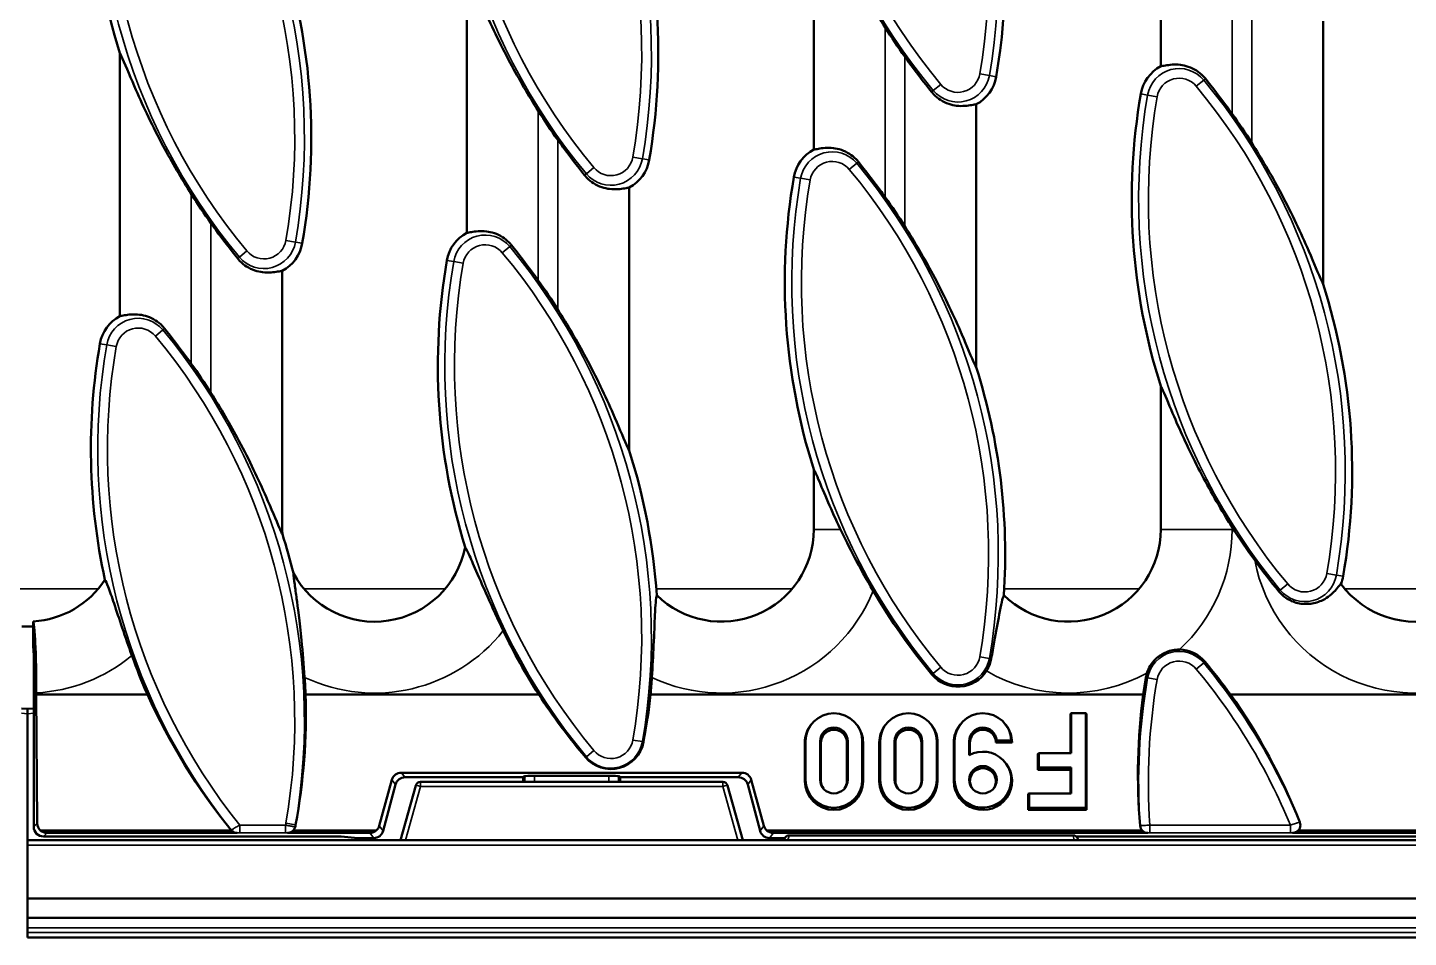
# Model space of a CAD drawing. Header units: millimetres. Extents: x 0 to 4362, y -130 to 2100.
# Drawn here: x 2312.5 to 2454.7, y 656.6 to 750.3 of the extents above; entities that cross this region are included whole.
import ezdxf

# ---------------------------------------------------------------- set-up
doc = ezdxf.new("R2010")
doc.units = ezdxf.units.MM
doc.header["$LTSCALE"] = 5
doc.layers.add('Sichtbar (ISO)', color=7, linetype='Continuous', lineweight=50)
doc.layers.add('Sichtbar schmal (ISO)', color=7, linetype='Continuous', lineweight=35)

msp = doc.modelspace()

# ---------------------------------------------------------------- linework, layer by layer
at = {"layer": 'Sichtbar (ISO)'}
for p, q in [((2429.164, 769.486), (2429.164, 746.29)), ((2393.45, 764.786), (2393.45, 737.719)), ((2357.736, 756.215), (2357.736, 729.148)), ((2445.878, 723.873), (2445.878, 750.94)), ((2322.021, 747.643), (2322.021, 720.576)), ((2410.164, 715.301), (2410.164, 742.368)), ((2374.45, 706.73), (2374.45, 733.797)), ((2338.736, 698.615), (2338.736, 725.226)), ((2429.164, 713.358), (2429.164, 698.615)), ((2393.45, 704.786), (2393.45, 698.615)), ((2311.941, 688.615), (2313.102, 688.615)), ((2313.102, 689.133), (2313.102, 686.615)), ((2313.102, 686.615), (2313.155, 685.615)), ((2313.155, 685.615), (2313.155, 667.997)), ((2313.417, 681.79), (2313.417, 681.615)), ((2313.417, 681.615), (2313.516, 668.358)), ((2324.851, 681.615), (2313.417, 681.615)), ((2365.134, 681.615), (2341.138, 681.615)), ((2427.351, 681.615), (2376.637, 681.615)), ((2462.42, 681.615), (2436.344, 681.615)), ((2312.521, 680.134), (2311.888, 680.189)), ((2313.155, 680.189), (2312.521, 680.134)), ((2312.521, 680.134), (2312.521, 679.632)), ((2312.521, 679.632), (2312.521, 680.134)), ((2312.521, 666.615), (2312.521, 679.632)), ((2312.521, 679.632), (2312.521, 666.615)), ((2419.855, 679.635), (2419.942, 679.69)), ((2419.855, 675.565), (2419.855, 679.635)), ((2419.942, 675.565), (2419.942, 679.69)), ((2419.942, 679.69), (2421.434, 679.69)), ((2421.434, 679.69), (2421.434, 669.964)), ((2421.521, 679.635), (2421.434, 679.69)), ((2421.521, 679.635), (2421.521, 669.736)), ((2393.219, 678.573), (2393.15, 678.484)), ((2397.824, 678.573), (2397.893, 678.484)), ((2400.886, 678.573), (2400.816, 678.484)), ((2405.49, 678.573), (2405.56, 678.484)), ((2408.552, 678.573), (2408.483, 678.484)), ((2413.157, 678.573), (2413.226, 678.484)), ((2392.521, 672.706), (2392.521, 676.665)), ((2392.609, 672.847), (2392.609, 676.807)), ((2394.101, 672.847), (2394.101, 676.807)), ((2394.188, 676.665), (2394.188, 672.706)), ((2396.855, 672.706), (2396.855, 676.665)), ((2396.942, 676.807), (2396.942, 672.847)), ((2398.434, 676.807), (2398.434, 672.847)), ((2398.521, 676.665), (2398.521, 672.706)), ((2400.188, 672.706), (2400.188, 676.665)), ((2400.276, 672.847), (2400.276, 676.807)), ((2401.767, 672.847), (2401.767, 676.807)), ((2401.855, 676.665), (2401.855, 672.706)), ((2404.521, 672.706), (2404.521, 676.665)), ((2404.609, 676.807), (2404.609, 672.847)), ((2406.101, 676.807), (2406.101, 672.847)), ((2406.188, 676.665), (2406.188, 672.706)), ((2407.855, 672.706), (2407.855, 676.665)), ((2407.942, 672.847), (2407.942, 676.807)), ((2409.434, 676.807), (2409.434, 675.364)), ((2409.521, 676.665), (2409.521, 675.41)), ((2413.855, 676.665), (2412.188, 676.665)), ((2413.766, 676.893), (2412.273, 676.893)), ((2416.521, 675.51), (2416.609, 675.565)), ((2416.521, 673.861), (2416.521, 675.51)), ((2416.609, 674.089), (2416.609, 675.565)), ((2416.609, 675.565), (2419.942, 675.565)), ((2413.157, 674.613), (2413.226, 674.524)), ((2416.521, 673.861), (2416.609, 674.089)), ((2419.855, 673.861), (2416.521, 673.861)), ((2419.942, 674.089), (2416.609, 674.089)), ((2419.855, 673.861), (2419.942, 674.089)), ((2419.855, 671.44), (2419.855, 673.861)), ((2419.942, 671.44), (2419.942, 674.089)), ((2348.722, 668.102), (2350.028, 672.836)), ((2350.4, 672.351), (2349.122, 667.581)), ((2350.997, 673.571), (2386.046, 673.571)), ((2363.521, 673.091), (2351.364, 673.091)), ((2384.094, 672.615), (2352.948, 672.615)), ((2363.521, 673.091), (2363.704, 673.2)), ((2363.521, 672.615), (2363.521, 673.091)), ((2364.7, 673.248), (2372.343, 673.248)), ((2373.339, 673.2), (2373.521, 673.091)), ((2385.678, 673.091), (2373.521, 673.091)), ((2373.521, 673.091), (2373.521, 672.615)), ((2387.921, 667.581), (2386.643, 672.351)), ((2387.015, 672.836), (2388.32, 668.102)), ((2350.913, 666.615), (2352.466, 672.248)), ((2384.576, 672.248), (2386.13, 666.615)), ((2415.521, 671.386), (2415.609, 671.44)), ((2415.521, 669.736), (2415.521, 671.386)), ((2415.609, 669.964), (2415.609, 671.44)), ((2415.609, 671.44), (2419.942, 671.44)), ((2415.521, 669.736), (2415.609, 669.964)), ((2421.521, 669.736), (2415.521, 669.736)), ((2421.434, 669.964), (2415.609, 669.964)), ((2421.521, 669.736), (2421.434, 669.964)), ((2312.521, 666.115), (2312.521, 666.615)), ((2351.258, 666.615), (2312.521, 666.615)), ((2333.521, 667.615), (2313.859, 667.615)), ((2314.153, 666.998), (2344.789, 666.998)), ((2314.52, 667.365), (2334.102, 667.365)), ((2339.279, 667.365), (2347.755, 667.365)), ((2348.416, 667.615), (2339.861, 667.615)), ((2344.789, 666.998), (2346.521, 666.841)), ((2348.157, 666.841), (2346.521, 666.841)), ((2385.624, 666.615), (2351.419, 666.615)), ((2390.671, 666.615), (2385.784, 666.615)), ((2427.256, 667.615), (2388.627, 667.615)), ((2390.459, 666.841), (2388.885, 666.841)), ((2389.288, 667.365), (2427.838, 667.365)), ((2390.422, 666.745), (2390.387, 666.615)), ((2420.371, 666.615), (2390.671, 666.615)), ((2390.781, 666.628), (2420.262, 666.628)), ((2420.138, 667.115), (2390.905, 667.115)), ((2545.258, 666.615), (2420.371, 666.615)), ((2420.459, 666.998), (2538.789, 666.998)), ((2420.655, 666.615), (2420.621, 666.745)), ((2442.726, 667.365), (2464.773, 667.365)), ((2464.191, 667.615), (2443.309, 667.615)), ((2312.521, 666.115), (2312.521, 660.615)), ((2312.521, 660.615), (2312.521, 658.641)), ((2312.521, 660.615), (2812.521, 660.615)), ((2312.521, 658.615), (2312.521, 658.641)), ((2312.521, 658.615), (2812.521, 658.615)), ((2312.521, 658.615), (2312.521, 657.615)), ((2312.521, 657.615), (2312.521, 657.115)), ((2312.521, 656.615), (2312.521, 657.115)), ((2312.521, 656.615), (2812.521, 656.615))]:
    msp.add_line(p, q, dxfattribs=at)
for centre, radius, start, end in [((2382.604, 766.895), 63.568, 170.18516, 197.6286), ((2313.867, 747.478), 63.568, 350.18516, 17.6286), ((2349.581, 756.05), 63.568, 350.18516, 9.83578), ((2278.153, 738.907), 63.568, 350.18516, 17.6286), ((2454.033, 784.038), 63.043, 212.39092, 215.6676), ((2431.051, 742.763), 4, 118.14254, 170.18516), ((2408.278, 745.896), 4, 298.14254, 350.18516), ((2489.747, 732.609), 63.568, 170.18516, 197.6286), ((2418.319, 775.466), 63.043, 212.39092, 215.6676), ((2385.296, 704.621), 63.043, 32.39092, 35.6676), ((2395.337, 734.192), 4, 118.14254, 170.18516), ((2372.563, 737.324), 4, 298.14254, 350.18516), ((2454.033, 724.038), 63.568, 170.18516, 197.6286), ((2382.604, 766.895), 63.043, 212.39092, 215.6676), ((2349.581, 696.05), 63.043, 32.39092, 35.6676), ((2359.622, 725.62), 4, 118.14254, 170.18516), ((2336.849, 728.753), 4, 298.14254, 350.18516), ((2418.319, 715.466), 63.568, 170.18516, 197.09069), ((2313.867, 687.478), 63.043, 32.39092, 35.6676), ((2385.296, 704.621), 63.568, 350.18516, 17.6286), ((2323.908, 717.049), 4, 118.14254, 170.18516), ((2382.604, 706.895), 63.568, 170.18516, 192.23193), ((2278.153, 678.907), 63.043, 32.39092, 35.6676), ((2349.581, 696.05), 63.568, 356.19859, 17.6286), ((2313.867, 687.478), 63.568, 3.9393, 17.6286), ((2348.236, 698.615), 9.5, 180, 183.00465), ((2278.153, 678.907), 63.568, 13.82352, 17.58969), ((2383.95, 698.615), 9.5, 225.44617, 0), ((2419.664, 698.615), 9.5, 225.53351, 0), ((2489.747, 732.609), 63.043, 212.39092, 216.13845), ((2455.378, 698.615), 9.5, 216.21636, 0), ((2348.236, 698.615), 9.5, 208.40856, 348.88919), ((2443.992, 694.467), 4, 338.5186, 350.18516), ((2312.521, 698.615), 9.5, 273.50469, 326.89572), ((2454.033, 724.038), 63.043, 210.23646, 219.81484), ((2418.319, 715.466), 63.043, 205.6284, 212.47619), ((2382.604, 706.895), 63.043, 199.71358, 203.63996), ((2431.051, 682.763), 3.475, 39.81484, 89.26098), ((2408.278, 685.896), 3.475, 219.81484, 327.6971), ((2431.051, 682.763), 3.475, 162.11973, 170.18516), ((2385.296, 644.621), 63.043, 35.93036, 39.81484), ((2278.153, 678.907), 63.043, 2.46202, 4.07047), ((2313.867, 687.478), 63.043, 354.66356, 356.26367), ((2489.747, 672.609), 63.043, 170.18516, 171.78684), ((2352.948, 672.115), 0.5, 90, 164.57723), ((2384.094, 672.115), 0.5, 15.42277, 90), ((2390.905, 666.615), 0.5, 90, 165), ((2420.138, 666.615), 0.5, 15, 90)]:
    msp.add_arc(centre, radius, start, end, dxfattribs=at)
for centre, major_axis, ratio, start_param, end_param in [((2382.604, 707.687), (0, -63.369), 0.9999219, 5.1364054, 5.3959614), ((2278.153, 679.695), (0, 63.019), 0.9999219, 4.5287851, 4.7428689), ((2418.319, 716.259), (0, -63.476), 0.9999219, 5.2897143, 5.4168512), ((2313.867, 688.267), (0, 63.126), 0.9999219, 4.5287851, 4.6068132), ((2489.747, 673.396), (0, -62.941), 0.9999219, 4.5814238, 4.7965974), ((2385.296, 645.404), (0, 62.591), 0.9999219, 5.0896153, 5.3293342), ((2395.521, 676.807), (-2.913, 0), 0.9899495, 3.1415927, 6.2831853), ((2403.188, 676.807), (-2.913, 0), 0.9899495, 3.1415927, 6.2831853), ((2410.855, 676.807), (-2.913, 0), 0.9899495, 3.1716361, 6.2831853), ((2395.521, 676.665), (-3, 0), 0.9899495, 5.6240663, 6.2831853), ((2395.521, 676.807), (-1.421, 0), 0.9899495, 3.1415927, 6.2831853), ((2395.521, 676.665), (1.333, 0), 0.9899495, 0, 3.1415927), ((2395.521, 676.665), (3, 0), 0.9899495, 0, 0.659119), ((2403.188, 676.665), (-3, 0), 0.9899495, 5.6240663, 6.2831853), ((2403.188, 676.807), (-1.421, 0), 0.9899495, 3.1415927, 6.2831853), ((2403.188, 676.665), (1.333, 0), 0.9899495, 0, 3.1415927), ((2403.188, 676.665), (3, 0), 0.9899495, 0, 0.659119), ((2410.855, 676.665), (-3, 0), 0.9899495, 5.6240663, 6.2831853), ((2410.855, 676.807), (1.421, 0), 0.9899495, 0.0616151, 3.1415927), ((2410.855, 676.665), (1.333, 0), 0.9899495, 0, 3.1415927), ((2410.855, 676.665), (3, 0), 0.9899495, 0, 0.659119), ((2372.563, 677.367), (0, -3.422), 0.9999219, 5.4168512, 7.6703777), ((2410.855, 672.847), (2.913, 0), 0.9899495, 3.1415927, 8.3635884), ((2410.855, 672.706), (3, 0), 0.9899495, 3.1415927, 6.9423043), ((2410.855, 672.706), (1.333, 0), 0.9899495, 5.6657552, 10.0422081), ((2350.993, 672.577), (-0.972, -0.239), 0.9922466, 4.469994, 5.7768886), ((2351.367, 672.09), (-0.61, 0.795), 0.9978252, 5.629738, 6.9366326), ((2364.7, 673.196), (1, 0), 0.0524078, 1.5707963, 3.0543262), ((2372.343, 673.196), (1, 0), 0.0524078, 0.0872665, 1.5707963), ((2385.676, 672.09), (0.61, 0.795), 0.9978252, 5.629738, 6.9366326), ((2386.05, 672.577), (-0.972, 0.239), 0.9922466, 3.6478893, 4.9547839), ((2395.521, 672.706), (3, 0), 0.9899495, 3.1415927, 6.2831853), ((2395.521, 672.847), (2.913, 0), 0.9899495, 3.1415927, 6.2831853), ((2395.521, 672.847), (1.421, 0), 0.9899495, 3.1415927, 6.2831853), ((2395.521, 672.706), (-1.333, 0), 0.9899495, 0, 0.6174301), ((2395.521, 672.706), (1.333, 0), 0.9899495, 5.6657552, 6.2831853), ((2403.188, 672.706), (3, 0), 0.9899495, 3.1415927, 6.2831853), ((2403.188, 672.847), (2.913, 0), 0.9899495, 3.1415927, 6.2831853), ((2403.188, 672.847), (1.421, 0), 0.9899495, 3.1415927, 6.2831853), ((2403.188, 672.706), (-1.333, 0), 0.9899495, 0, 0.6174301), ((2403.188, 672.706), (1.333, 0), 0.9899495, 5.6657552, 6.2831853), ((2314.517, 668.361), (-0.963, 0.277), 0.9912206, 0.2856287, 1.1314698), ((2336.849, 668.794), (0, -3.315), 0.9999219, 1.3200111, 1.3871924), ((2347.757, 668.361), (-0.972, -0.239), 0.9922466, 2.0506175, 2.635296), ((2389.285, 668.361), (-0.972, 0.239), 0.9922466, 0.5062967, 1.0909752), ((2314.156, 668), (-0.709, -0.709), 0.9972647, 5.4991567, 7.0672139), ((2314.523, 668.366), (-0.709, -0.709), 0.9972647, 0.0618125, 0.7840286), ((2347.753, 668.366), (0.61, -0.795), 0.9978252, 5.629738, 6.3519541), ((2348.155, 667.842), (0.61, -0.795), 0.9978252, 5.629738, 6.9366326), ((2388.888, 667.842), (-0.61, -0.795), 0.9978252, 5.629738, 6.9366326), ((2389.29, 668.366), (-0.61, -0.795), 0.9978252, 6.2144165, 6.9366326), ((2390.768, 666.102), (0.137, 0.51), 0.947813, 0.2487076, 0.4682626), ((2420.275, 666.102), (-0.137, 0.51), 0.947813, 5.8149227, 6.0344777)]:
    msp.add_ellipse(centre, major_axis=major_axis, ratio=ratio, start_param=start_param, end_param=end_param, dxfattribs=at)
msp.add_ellipse((2410.855, 672.847), major_axis=(1.421, 0), ratio=0.9899495, dxfattribs=at)
for points, knots in [([(2400.798, 750.266), (2399.809, 751.826), (2398.819, 753.513), (2396.839, 757.208), (2395.884, 759.222), (2394.617, 762.108), (2394.086, 763.405), (2393.639, 764.412), (2393.549, 764.605), (2393.468, 764.755), (2393.459, 764.771), (2393.45, 764.786)], [5.0571531, 5.0571531, 5.0571531, 5.0571531, 5.5983494, 5.5983494, 6.239433, 6.239433, 6.6427143, 6.6427143, 6.7428645, 6.7428645, 6.7559465, 6.7559465, 6.7559465, 6.7559465]), ([(2365.084, 741.694), (2364.094, 743.254), (2363.105, 744.942), (2361.125, 748.637), (2360.17, 750.651), (2358.903, 753.537), (2358.372, 754.834), (2357.924, 755.841), (2357.835, 756.034), (2357.753, 756.183), (2357.744, 756.2), (2357.736, 756.215)], [5.0571531, 5.0571531, 5.0571531, 5.0571531, 5.5983494, 5.5983494, 6.239433, 6.239433, 6.6427143, 6.6427143, 6.7428645, 6.7428645, 6.7559465, 6.7559465, 6.7559465, 6.7559465]), ([(2329.37, 733.123), (2328.38, 734.683), (2327.39, 736.37), (2325.411, 740.066), (2324.456, 742.079), (2323.188, 744.965), (2322.658, 746.262), (2322.21, 747.269), (2322.12, 747.463), (2322.039, 747.612), (2322.03, 747.628), (2322.021, 747.643)], [5.0571531, 5.0571531, 5.0571531, 5.0571531, 5.5983494, 5.5983494, 6.239433, 6.239433, 6.6427143, 6.6427143, 6.7428645, 6.7428645, 6.7559465, 6.7559465, 6.7559465, 6.7559465]), ([(2405.573, 743.641), (2404.807, 744.601), (2404.04, 745.602), (2403.168, 746.791), (2402.992, 747.033), (2402.816, 747.278)], [1.09829535, 1.09829535, 1.09829535, 1.09829535, 1.45268918, 1.45268918, 1.54121651, 1.54121651, 1.54121651, 1.54121651]), ([(2429.164, 746.29), (2429.269, 746.295), (2429.43, 746.328), (2430.02, 746.432), (2430.565, 746.508), (2431.431, 746.399), (2431.711, 746.342), (2432.284, 746.147), (2432.578, 746.007), (2433.069, 745.694), (2433.31, 745.503), (2433.607, 745.196), (2433.683, 745.108), (2433.755, 745.018)], [2.82851537, 2.82851537, 2.82851537, 2.82851537, 2.9796104, 2.9796104, 3.24690309, 3.24690309, 3.34987153, 3.34987153, 3.45283997, 3.45283997, 3.54324006, 3.54324006, 3.57659228, 3.57659228, 3.57659228, 3.57659228]), ([(2433.755, 745.018), (2434.522, 744.057), (2435.288, 743.057), (2436.161, 741.868), (2436.336, 741.626), (2436.513, 741.381)], [1.09829535, 1.09829535, 1.09829535, 1.09829535, 1.45268918, 1.45268918, 1.54121651, 1.54121651, 1.54121651, 1.54121651]), ([(2410.164, 742.368), (2410.06, 742.363), (2409.899, 742.331), (2409.309, 742.227), (2408.763, 742.15), (2407.897, 742.26), (2407.618, 742.317), (2407.044, 742.512), (2406.751, 742.651), (2406.26, 742.965), (2406.018, 743.156), (2405.722, 743.463), (2405.645, 743.551), (2405.573, 743.641)], [2.82851537, 2.82851537, 2.82851537, 2.82851537, 2.9796104, 2.9796104, 3.24690309, 3.24690309, 3.34987153, 3.34987153, 3.45283997, 3.45283997, 3.54324006, 3.54324006, 3.57659228, 3.57659228, 3.57659228, 3.57659228]), ([(2369.859, 735.07), (2369.093, 736.03), (2368.326, 737.03), (2367.453, 738.219), (2367.278, 738.461), (2367.101, 738.707)], [1.09829535, 1.09829535, 1.09829535, 1.09829535, 1.45268918, 1.45268918, 1.54121651, 1.54121651, 1.54121651, 1.54121651]), ([(2393.45, 737.719), (2393.555, 737.724), (2393.716, 737.757), (2394.305, 737.861), (2394.851, 737.937), (2395.717, 737.828), (2395.997, 737.77), (2396.57, 737.575), (2396.863, 737.436), (2397.355, 737.123), (2397.596, 736.932), (2397.892, 736.624), (2397.969, 736.537), (2398.041, 736.446)], [2.82851537, 2.82851537, 2.82851537, 2.82851537, 2.9796104, 2.9796104, 3.24690309, 3.24690309, 3.34987153, 3.34987153, 3.45283997, 3.45283997, 3.54324006, 3.54324006, 3.57659228, 3.57659228, 3.57659228, 3.57659228]), ([(2438.53, 738.393), (2439.52, 736.833), (2440.51, 735.146), (2442.489, 731.45), (2443.444, 729.437), (2444.712, 726.551), (2445.242, 725.254), (2445.69, 724.247), (2445.78, 724.053), (2445.861, 723.904), (2445.87, 723.888), (2445.878, 723.873)], [5.0571531, 5.0571531, 5.0571531, 5.0571531, 5.5983494, 5.5983494, 6.239433, 6.239433, 6.6427143, 6.6427143, 6.7428645, 6.7428645, 6.7559465, 6.7559465, 6.7559465, 6.7559465]), ([(2398.041, 736.446), (2398.807, 735.486), (2399.574, 734.486), (2400.447, 733.297), (2400.622, 733.055), (2400.798, 732.809)], [1.09829535, 1.09829535, 1.09829535, 1.09829535, 1.45268918, 1.45268918, 1.54121651, 1.54121651, 1.54121651, 1.54121651]), ([(2374.45, 733.797), (2374.345, 733.792), (2374.184, 733.759), (2373.595, 733.655), (2373.049, 733.579), (2372.183, 733.688), (2371.903, 733.746), (2371.33, 733.941), (2371.036, 734.08), (2370.545, 734.393), (2370.304, 734.584), (2370.007, 734.892), (2369.931, 734.979), (2369.859, 735.07)], [2.82851537, 2.82851537, 2.82851537, 2.82851537, 2.9796104, 2.9796104, 3.24690309, 3.24690309, 3.34987153, 3.34987153, 3.45283997, 3.45283997, 3.54324006, 3.54324006, 3.57659228, 3.57659228, 3.57659228, 3.57659228]), ([(2334.144, 726.498), (2333.378, 727.459), (2332.612, 728.459), (2331.739, 729.648), (2331.563, 729.89), (2331.387, 730.135)], [1.09829535, 1.09829535, 1.09829535, 1.09829535, 1.45268918, 1.45268918, 1.54121651, 1.54121651, 1.54121651, 1.54121651]), ([(2357.736, 729.148), (2357.84, 729.153), (2358.001, 729.185), (2358.591, 729.289), (2359.137, 729.366), (2360.003, 729.256), (2360.282, 729.199), (2360.856, 729.004), (2361.149, 728.865), (2361.64, 728.551), (2361.882, 728.36), (2362.178, 728.053), (2362.255, 727.965), (2362.327, 727.875)], [2.82851537, 2.82851537, 2.82851537, 2.82851537, 2.9796104, 2.9796104, 3.24690309, 3.24690309, 3.34987153, 3.34987153, 3.45283997, 3.45283997, 3.54324006, 3.54324006, 3.57659228, 3.57659228, 3.57659228, 3.57659228]), ([(2402.816, 729.822), (2403.805, 728.262), (2404.795, 726.574), (2406.775, 722.879), (2407.73, 720.865), (2408.997, 717.979), (2409.528, 716.682), (2409.976, 715.675), (2410.065, 715.482), (2410.146, 715.333), (2410.155, 715.316), (2410.164, 715.301)], [5.0571531, 5.0571531, 5.0571531, 5.0571531, 5.5983494, 5.5983494, 6.239433, 6.239433, 6.6427143, 6.6427143, 6.7428645, 6.7428645, 6.7559465, 6.7559465, 6.7559465, 6.7559465]), ([(2362.327, 727.875), (2363.093, 726.915), (2363.86, 725.914), (2364.732, 724.725), (2364.908, 724.483), (2365.084, 724.238)], [1.09829535, 1.09829535, 1.09829535, 1.09829535, 1.45268918, 1.45268918, 1.54121651, 1.54121651, 1.54121651, 1.54121651]), ([(2338.736, 725.226), (2338.631, 725.22), (2338.47, 725.188), (2337.88, 725.084), (2337.335, 725.007), (2336.469, 725.117), (2336.189, 725.174), (2335.615, 725.369), (2335.322, 725.509), (2334.831, 725.822), (2334.59, 726.013), (2334.293, 726.32), (2334.217, 726.408), (2334.144, 726.498)], [2.82851537, 2.82851537, 2.82851537, 2.82851537, 2.9796104, 2.9796104, 3.24690309, 3.24690309, 3.34987153, 3.34987153, 3.45283997, 3.45283997, 3.54324006, 3.54324006, 3.57659228, 3.57659228, 3.57659228, 3.57659228]), ([(2322.021, 720.576), (2322.126, 720.581), (2322.287, 720.614), (2322.877, 720.718), (2323.422, 720.794), (2324.288, 720.685), (2324.568, 720.627), (2325.142, 720.432), (2325.435, 720.293), (2325.926, 719.98), (2326.167, 719.789), (2326.464, 719.481), (2326.54, 719.394), (2326.613, 719.304)], [2.82851537, 2.82851537, 2.82851537, 2.82851537, 2.9796104, 2.9796104, 3.24690309, 3.24690309, 3.34987153, 3.34987153, 3.45283997, 3.45283997, 3.54324006, 3.54324006, 3.57659228, 3.57659228, 3.57659228, 3.57659228]), ([(2367.101, 721.25), (2368.091, 719.69), (2369.081, 718.003), (2371.061, 714.308), (2372.016, 712.294), (2373.283, 709.408), (2373.814, 708.111), (2374.261, 707.104), (2374.351, 706.911), (2374.432, 706.761), (2374.441, 706.745), (2374.45, 706.73)], [5.0571531, 5.0571531, 5.0571531, 5.0571531, 5.5983494, 5.5983494, 6.239433, 6.239433, 6.6427143, 6.6427143, 6.7428645, 6.7428645, 6.7559465, 6.7559465, 6.7559465, 6.7559465]), ([(2326.613, 719.304), (2327.379, 718.343), (2328.145, 717.343), (2329.018, 716.154), (2329.194, 715.912), (2329.37, 715.666)], [1.09829535, 1.09829535, 1.09829535, 1.09829535, 1.45268918, 1.45268918, 1.54121651, 1.54121651, 1.54121651, 1.54121651]), ([(2331.387, 712.679), (2332.377, 711.119), (2333.367, 709.431), (2335.346, 705.736), (2336.301, 703.723), (2337.569, 700.836), (2338.099, 699.539), (2338.476, 698.693), (2338.493, 698.654), (2338.511, 698.615)], [5.0571531, 5.0571531, 5.0571531, 5.0571531, 5.5983494, 5.5983494, 6.239433, 6.239433, 6.6427143, 6.6427143, 6.6624845, 6.6624845, 6.6624845, 6.6624845]), ([(2436.513, 698.837), (2436.362, 699.074), (2436.215, 699.309), (2435.033, 701.216), (2433.975, 703.076), (2432.07, 706.779), (2431.223, 708.627), (2430.127, 711.167), (2429.686, 712.245), (2429.312, 713.071), (2429.235, 713.234), (2429.17, 713.348), (2429.167, 713.353), (2429.164, 713.358)], [1.4012919, 1.4012919, 1.4012919, 1.4012919, 1.4831314, 1.4831314, 2.0748242, 2.0748242, 2.6665171, 2.6665171, 3.0117053, 3.0117053, 3.1021459, 3.1021459, 3.1060816, 3.1060816, 3.1060816, 3.1060816]), ([(2396.192, 698.615), (2396.171, 698.658), (2396.151, 698.701), (2395.73, 699.592), (2395.313, 700.515), (2394.547, 702.281), (2394.195, 703.127), (2393.78, 704.097), (2393.649, 704.395), (2393.51, 704.677), (2393.478, 704.737), (2393.45, 704.786)], [1.10265107, 1.10265107, 1.10265107, 1.10265107, 1.11771854, 1.11771854, 1.4148714, 1.4148714, 1.71202425, 1.71202425, 1.84425797, 1.84425797, 1.88761898, 1.88761898, 1.88761898, 1.88761898]), ([(2399.566, 692.291), (2398.846, 693.527), (2398.193, 694.702), (2397.102, 696.757), (2396.618, 697.718), (2396.192, 698.615)], [-0.63236248, -0.63236248, -0.63236248, -0.63236248, -0.31426587, -0.31426587, 0, 0, 0, 0]), ([(2361.478, 688.198), (2360.915, 689.37), (2360.375, 690.538), (2359.359, 692.8), (2358.918, 693.821), (2358.29, 695.267), (2358.05, 695.818), (2357.743, 696.465), (2357.637, 696.671), (2357.558, 696.784)], [-1.006934, -1.006934, -1.006934, -1.006934, -0.7077616, -0.7077616, -0.3937646, -0.3937646, -0.1524802, -0.1524802, 0, 0, 0, 0]), ([(2339.88, 694.095), (2339.895, 693.837), (2339.956, 693.382), (2340.073, 692.503), (2340.143, 691.998), (2340.315, 690.687), (2340.513, 689.172), (2340.835, 685.958), (2340.945, 684.679), (2341.037, 683.382)], [-1.8212433, -1.8212433, -1.8212433, -1.8212433, -1.4295642, -1.4295642, -1.02674, -1.02674, -0.3899721, -0.3899721, 0, 0, 0, 0]), ([(2323.256, 685.629), (2322.911, 686.593), (2322.577, 687.553), (2321.958, 689.371), (2321.674, 690.226), (2321.194, 691.65), (2320.989, 692.25), (2320.682, 693.047), (2320.568, 693.303), (2320.479, 693.427)], [-1.0965655, -1.0965655, -1.0965655, -1.0965655, -0.7906032, -0.7906032, -0.486598, -0.486598, -0.2130994, -0.2130994, 0, 0, 0, 0]), ([(2447.714, 693.002), (2447.585, 692.88), (2447.391, 692.602), (2446.795, 691.967), (2446.384, 691.612), (2445.459, 691.152), (2445.04, 691.019), (2444.171, 690.907), (2443.722, 690.922), (2442.832, 691.13), (2442.409, 691.314), (2441.762, 691.762), (2441.521, 691.983), (2441.314, 692.234)], [-1.11699826, -1.11699826, -1.11699826, -1.11699826, -0.91705981, -0.91705981, -0.70556296, -0.70556296, -0.55743003, -0.55743003, -0.41402459, -0.41402459, -0.274509, -0.274509, -0.17624953, -0.17624953, -0.17624953, -0.17624953]), ([(2377.285, 691.846), (2377.237, 691.705), (2377.201, 691.436), (2377.142, 690.727), (2377.118, 690.283), (2377.056, 688.946), (2377.017, 687.882), (2376.911, 685.622), (2376.85, 684.5), (2376.776, 683.37)], [-1.1757899, -1.1757899, -1.1757899, -1.1757899, -0.9527386, -0.9527386, -0.7281448, -0.7281448, -0.3397547, -0.3397547, 0, 0, 0, 0]), ([(2413.01, 691.835), (2412.941, 691.708), (2412.868, 691.458), (2412.709, 690.771), (2412.625, 690.336), (2412.385, 689.037), (2412.217, 688.066), (2411.928, 686.463), (2411.822, 685.887), (2411.712, 685.301)], [-1.08731074, -1.08731074, -1.08731074, -1.08731074, -0.87788924, -0.87788924, -0.66845422, -0.66845422, -0.32485193, -0.32485193, -0.14289778, -0.14289778, -0.14289778, -0.14289778]), ([(2313.102, 689.133), (2313.127, 689.036), (2313.152, 688.889), (2313.196, 688.541), (2313.22, 688.306), (2313.264, 687.747), (2313.284, 687.423), (2313.319, 686.77), (2313.336, 686.38), (2313.365, 685.542), (2313.377, 685.092), (2313.396, 684.237), (2313.404, 683.751), (2313.414, 682.76), (2313.417, 682.254), (2313.417, 681.79)], [2.36568716, 2.36568716, 2.36568716, 2.36568716, 2.50131306, 2.50131306, 2.64008195, 2.64008195, 2.77885085, 2.77885085, 2.91768612, 2.91768612, 3.05652139, 3.05652139, 3.1955721, 3.1955721, 3.33462281, 3.33462281, 3.33462281, 3.33462281]), ([(2411.712, 685.301), (2411.676, 685.11), (2411.624, 684.921), (2411.469, 684.493), (2411.354, 684.259), (2411.215, 684.038)], [-0.13749433, -0.13749433, -0.13749433, -0.13749433, -0.0781715, -0.0781715, 0, 0, 0, 0]), ([(2427.744, 683.83), (2427.827, 684.088), (2427.939, 684.336), (2428.235, 684.826), (2428.424, 685.063), (2428.96, 685.579), (2429.333, 685.82), (2430.173, 686.159), (2430.633, 686.244), (2431.096, 686.238)], [-0.44284758, -0.44284758, -0.44284758, -0.44284758, -0.36163015, -0.36163015, -0.27132763, -0.27132763, -0.13894718, -0.13894718, 0, 0, 0, 0]), ([(2427.256, 667.615), (2427.196, 667.678), (2427.146, 667.75), (2427.068, 667.914), (2427.043, 668.007), (2427.035, 668.102)], [0.065553561, 0.065553561, 0.065553561, 0.065553561, 0.091852011, 0.091852011, 0.120661478, 0.120661478, 0.120661478, 0.120661478]), ([(2443.481, 668.458), (2443.519, 668.363), (2443.537, 668.261), (2443.534, 668.055), (2443.512, 667.953), (2443.433, 667.768), (2443.378, 667.686), (2443.309, 667.615)], [0, 0, 0, 0, 0.031042961, 0.031042961, 0.062401319, 0.062401319, 0.092047094, 0.092047094, 0.092047094, 0.092047094]), ([(2334.102, 667.365), (2333.998, 667.365), (2333.894, 667.386), (2333.735, 667.451), (2333.676, 667.484), (2333.586, 667.552), (2333.552, 667.582), (2333.521, 667.615)], [0, 0, 0, 0, 0.031340685, 0.031340685, 0.051598297, 0.051598297, 0.065192147, 0.065192147, 0.065192147, 0.065192147]), ([(2339.861, 667.615), (2339.813, 667.565), (2339.76, 667.521), (2339.638, 667.446), (2339.57, 667.416), (2339.427, 667.375), (2339.354, 667.365), (2339.279, 667.365)], [0.041508097, 0.041508097, 0.041508097, 0.041508097, 0.062275336, 0.062275336, 0.084479847, 0.084479847, 0.106713337, 0.106713337, 0.106713337, 0.106713337]), ([(2340.06, 667.972), (2340.034, 667.87), (2339.988, 667.775), (2339.906, 667.665), (2339.884, 667.639), (2339.861, 667.615)], [0, 0, 0, 0, 0.03158766, 0.03158766, 0.041711444, 0.041711444, 0.041711444, 0.041711444]), ([(2427.838, 667.365), (2427.733, 667.365), (2427.629, 667.386), (2427.436, 667.465), (2427.349, 667.523), (2427.268, 667.602), (2427.262, 667.609), (2427.256, 667.615)], [0, 0, 0, 0, 0.031400977, 0.031400977, 0.062636773, 0.062636773, 0.065288298, 0.065288298, 0.065288298, 0.065288298]), ([(2443.309, 667.615), (2443.305, 667.611), (2443.301, 667.606), (2443.224, 667.528), (2443.137, 667.47), (2442.992, 667.408), (2442.94, 667.392), (2442.834, 667.371), (2442.78, 667.365), (2442.726, 667.365)], [0.091670671, 0.091670671, 0.091670671, 0.091670671, 0.093483047, 0.093483047, 0.124618468, 0.124618468, 0.140804686, 0.140804686, 0.157014805, 0.157014805, 0.157014805, 0.157014805])]:
    msp.add_open_spline(points, degree=3, knots=knots, dxfattribs=at)
for points, degree in [([(2338.511, 698.615), (2338.623, 698.367), (2338.697, 698.215), (2338.749, 698.117)], 3), ([(2441.314, 692.234), (2440.451, 693.279), (2439.627, 694.344), (2438.834, 695.43)], 3), ([(2412.188, 676.665), (2412.23, 676.776), (2412.273, 676.893)], 2), ([(2413.855, 676.665), (2413.81, 676.781), (2413.766, 676.893)], 2), ([(2333.521, 667.615), (2333.505, 667.631), (2333.491, 667.648), (2333.477, 667.665)], 3), ([(2351.419, 666.615), (2351.366, 666.615), (2351.311, 666.615), (2351.258, 666.615)], 3), ([(2385.784, 666.615), (2385.732, 666.615), (2385.676, 666.615), (2385.624, 666.615)], 3)]:
    msp.add_open_spline(points, degree=degree, dxfattribs=at)
at = {"layer": 'Sichtbar schmal (ISO)'}
for p, q in [((2436.513, 741.381), (2436.513, 758.837)), ((2438.53, 755.85), (2438.53, 738.393)), ((2400.798, 732.809), (2400.798, 750.266)), ((2402.816, 747.278), (2402.816, 729.822)), ((2410.54, 745.504), (2411.522, 745.334)), ((2412.219, 745.214), (2411.522, 745.334)), ((2433.58, 744.871), (2432.815, 744.234)), ((2433.755, 745.018), (2433.58, 744.871)), ((2405.573, 743.641), (2405.749, 743.787)), ((2406.514, 744.425), (2405.749, 743.787)), ((2427.109, 743.445), (2427.807, 743.325)), ((2427.807, 743.325), (2428.788, 743.155)), ((2365.084, 724.238), (2365.084, 741.694)), ((2367.101, 738.707), (2367.101, 721.25)), ((2374.826, 736.933), (2375.808, 736.763)), ((2376.505, 736.642), (2375.808, 736.763)), ((2397.866, 736.3), (2397.1, 735.662)), ((2398.041, 736.446), (2397.866, 736.3)), ((2369.859, 735.07), (2370.034, 735.216)), ((2370.799, 735.854), (2370.034, 735.216)), ((2391.395, 734.874), (2392.092, 734.753)), ((2392.092, 734.753), (2393.074, 734.583)), ((2329.37, 715.666), (2329.37, 733.123)), ((2331.387, 730.135), (2331.387, 712.679)), ((2339.112, 728.361), (2340.093, 728.191)), ((2340.79, 728.071), (2340.093, 728.191)), ((2362.151, 727.729), (2361.386, 727.091)), ((2362.327, 727.875), (2362.151, 727.729)), ((2334.144, 726.498), (2334.32, 726.645)), ((2335.085, 727.282), (2334.32, 726.645)), ((2355.681, 726.302), (2356.378, 726.182)), ((2356.378, 726.182), (2357.36, 726.012)), ((2326.613, 719.304), (2326.437, 719.157)), ((2326.437, 719.157), (2325.672, 718.519)), ((2319.967, 717.731), (2320.664, 717.61)), ((2320.664, 717.61), (2321.645, 717.44)), ((2338.736, 698.615), (2338.511, 698.615)), ((2396.192, 698.615), (2393.45, 698.615)), ((2436.513, 698.615), (2429.164, 698.615)), ((2436.513, 698.615), (2436.513, 698.837)), ((2446.254, 694.076), (2447.236, 693.906)), ((2447.933, 693.785), (2447.236, 693.906)), ((2319.777, 692.483), (2305.266, 692.483)), ((2355.491, 692.483), (2340.98, 692.483)), ((2391.206, 692.483), (2377.238, 692.483)), ((2426.92, 692.483), (2413.049, 692.483)), ((2441.314, 692.234), (2441.463, 692.359)), ((2442.228, 692.997), (2441.463, 692.359)), ((2462.634, 692.483), (2448.123, 692.483)), ((2410.54, 685.504), (2411.522, 685.334)), ((2411.712, 685.301), (2411.522, 685.334)), ((2405.608, 683.67), (2405.749, 683.787)), ((2406.514, 684.425), (2405.749, 683.787)), ((2433.58, 684.871), (2432.815, 684.234)), ((2433.72, 684.988), (2433.58, 684.871)), ((2427.627, 683.356), (2427.807, 683.325)), ((2427.807, 683.325), (2428.788, 683.155)), ((2311.888, 679.687), (2312.521, 679.632)), ((2312.521, 679.632), (2313.155, 679.687)), ((2374.826, 676.933), (2375.808, 676.763)), ((2375.927, 676.742), (2375.808, 676.763)), ((2392.521, 676.665), (2392.609, 676.807)), ((2394.188, 676.665), (2394.101, 676.807)), ((2396.855, 676.665), (2396.942, 676.807)), ((2398.521, 676.665), (2398.434, 676.807)), ((2400.188, 676.665), (2400.276, 676.807)), ((2401.855, 676.665), (2401.767, 676.807)), ((2404.521, 676.665), (2404.609, 676.807)), ((2406.188, 676.665), (2406.101, 676.807)), ((2407.855, 676.665), (2407.942, 676.807)), ((2409.521, 676.665), (2409.434, 676.807)), ((2369.956, 675.151), (2370.034, 675.216)), ((2370.799, 675.854), (2370.034, 675.216)), ((2350.028, 672.836), (2350.4, 672.351)), ((2351.364, 673.091), (2350.997, 673.571)), ((2352.948, 672.615), (2352.948, 672.159)), ((2363.704, 673.2), (2363.704, 672.615)), ((2364.7, 672.615), (2364.7, 673.248)), ((2372.343, 673.248), (2372.343, 672.615)), ((2373.339, 672.615), (2373.339, 673.2)), ((2384.094, 672.159), (2384.094, 672.615)), ((2386.046, 673.571), (2385.678, 673.091)), ((2386.643, 672.351), (2387.015, 672.836)), ((2392.521, 672.706), (2392.609, 672.847)), ((2394.188, 672.706), (2394.101, 672.847)), ((2396.855, 672.706), (2396.942, 672.847)), ((2398.521, 672.706), (2398.434, 672.847)), ((2400.188, 672.706), (2400.276, 672.847)), ((2401.855, 672.706), (2401.767, 672.847)), ((2404.521, 672.706), (2404.609, 672.847)), ((2406.188, 672.706), (2406.101, 672.847)), ((2407.855, 672.706), (2407.942, 672.847)), ((2351.419, 666.615), (2352.948, 672.159)), ((2352.948, 672.159), (2384.094, 672.159)), ((2384.094, 672.159), (2385.624, 666.615)), ((2313.516, 668.358), (2313.155, 667.997)), ((2334.354, 668.177), (2334.354, 667.378)), ((2339.072, 668.177), (2334.354, 668.177)), ((2339.072, 668.177), (2339.072, 667.378)), ((2339.112, 668.361), (2340.093, 668.191)), ((2340.108, 668.189), (2340.093, 668.191)), ((2349.122, 667.581), (2348.722, 668.102)), ((2388.32, 668.102), (2387.921, 667.581)), ((2428.042, 667.378), (2428.042, 668.177)), ((2442.5, 668.177), (2428.042, 668.177)), ((2442.5, 668.177), (2442.5, 667.378)), ((2314.153, 666.998), (2314.52, 667.365)), ((2333.483, 667.67), (2333.477, 667.665)), ((2334.102, 667.365), (2334.106, 667.368)), ((2334.354, 667.378), (2339.072, 667.378)), ((2347.755, 667.365), (2348.157, 666.841)), ((2388.885, 666.841), (2389.288, 667.365)), ((2390.781, 666.628), (2390.905, 667.091)), ((2390.905, 667.115), (2390.905, 667.091)), ((2390.905, 667.091), (2420.138, 667.091)), ((2420.138, 667.091), (2420.138, 667.115)), ((2420.138, 667.091), (2420.262, 666.628)), ((2428.042, 667.378), (2442.5, 667.378)), ((2312.521, 666.115), (2812.521, 666.115)), ((2812.521, 658.641), (2312.521, 658.641)), ((2312.521, 657.615), (2812.521, 657.615)), ((2812.521, 657.115), (2312.521, 657.115))]:
    msp.add_line(p, q, dxfattribs=at)
for centre, radius, start, end in [((2349.581, 756.05), 62.861, 350.18516, 39.81484), ((2454.033, 784.038), 62.861, 170.18516, 219.81484), ((2454.033, 784.038), 61.864, 170.18516, 219.81484), ((2349.581, 756.05), 61.864, 350.18516, 39.81484), ((2313.867, 747.478), 62.861, 350.18516, 39.81484), ((2418.319, 775.466), 62.861, 170.18516, 219.81484), ((2418.319, 775.466), 61.864, 170.18516, 219.81484), ((2313.867, 747.478), 61.864, 350.18516, 39.81484), ((2278.153, 738.907), 62.861, 350.18516, 39.81484), ((2382.604, 766.895), 62.861, 170.18516, 219.81484), ((2278.153, 738.907), 61.864, 350.18516, 39.81484), ((2382.604, 766.895), 61.864, 170.18516, 219.81484), ((2408.278, 745.896), 3.292, 219.81484, 350.18516), ((2408.278, 745.896), 2.296, 219.81484, 350.18516), ((2431.051, 742.763), 3.292, 39.81484, 170.18516), ((2431.051, 742.763), 2.296, 39.81484, 170.18516), ((2385.296, 704.621), 62.861, 350.18516, 39.81484), ((2385.296, 704.621), 61.864, 350.18516, 39.81484), ((2489.747, 732.609), 62.861, 170.18516, 219.81484), ((2489.747, 732.609), 61.864, 170.18516, 219.81484), ((2372.563, 737.324), 3.292, 219.81484, 350.18516), ((2372.563, 737.324), 2.296, 219.81484, 350.18516), ((2395.337, 734.192), 3.292, 39.81484, 170.18516), ((2395.337, 734.192), 2.296, 39.81484, 170.18516), ((2349.581, 696.05), 62.861, 350.18516, 39.81484), ((2349.581, 696.05), 61.864, 350.18516, 39.81484), ((2454.033, 724.038), 62.861, 170.18516, 219.81484), ((2454.033, 724.038), 61.864, 170.18516, 219.81484), ((2336.849, 728.753), 3.292, 219.81484, 350.18516), ((2336.849, 728.753), 2.296, 219.81484, 350.18516), ((2359.622, 725.62), 3.292, 39.81484, 170.18516), ((2359.622, 725.62), 2.296, 39.81484, 170.18516), ((2313.867, 687.478), 62.861, 350.18516, 39.81484), ((2313.867, 687.478), 61.864, 350.18516, 39.81484), ((2418.319, 715.466), 62.861, 170.18516, 219.81484), ((2418.319, 715.466), 61.864, 170.18516, 219.81484), ((2323.908, 717.049), 3.292, 39.81484, 170.18516), ((2323.908, 717.049), 2.296, 39.81484, 170.18516), ((2278.153, 678.907), 61.864, 350.18516, 39.81484), ((2278.153, 678.907), 62.861, 350.18516, 39.81484), ((2382.604, 706.895), 62.861, 170.18516, 218.60863), ((2382.604, 706.895), 61.864, 170.18516, 218.74477), ((2419.664, 698.615), 16.848, 312.72562, 0), ((2455.378, 698.615), 16.848, 190.89718, 294.83408), ((2443.992, 694.467), 3.292, 219.81484, 350.18516), ((2443.992, 694.467), 2.296, 219.81484, 350.18516), ((2383.95, 698.615), 16.848, 244.79994, 337.95346), ((2348.236, 698.615), 16.848, 244.70584, 321.8086), ((2312.521, 698.615), 16.848, 273.04564, 309.57817), ((2408.278, 685.896), 3.292, 219.81484, 350.18516), ((2408.278, 685.896), 2.296, 219.81484, 350.18516), ((2431.051, 682.763), 3.292, 39.81484, 170.18516), ((2419.664, 698.615), 16.848, 239.90106, 298.65509), ((2431.051, 682.763), 2.296, 39.81484, 170.18516), ((2385.296, 644.621), 61.864, 22.38071, 39.81484), ((2385.296, 644.621), 62.861, 22.29545, 39.81484), ((2489.747, 672.609), 62.861, 170.18516, 184.10414), ((2489.747, 672.609), 61.864, 170.18516, 184.10849), ((2372.563, 677.324), 3.292, 219.81484, 350.18516), ((2372.563, 677.324), 2.296, 219.81484, 350.18516), ((2336.849, 668.753), 2.296, 345.47297, 350.18516), ((2336.849, 668.753), 3.292, 346.42934, 350.18516)]:
    msp.add_arc(centre, radius, start, end, dxfattribs=at)
for centre, major_axis, ratio, start_param, end_param in [((2352.948, 672.115), (-0.482, 0.133), 0.0840398, 4.7355692, 6.2831853), ((2384.094, 672.115), (0.482, 0.133), 0.0840398, 0, 1.5476161), ((2427.843, 668.167), (0.424, -0.679), 0.9951383, 4.2279709, 5.7229338), ((2442.719, 668.167), (0.329, 0.729), 0.9919905, 3.5688078, 5.5216932), ((2334.106, 668.167), (-0.479, 0.641), 0.9961908, 1.6026229, 2.497862), ((2339.275, 668.167), (0.449, 0.662), 0.9956635, 3.7390994, 5.0695973), ((2390.905, 666.615), (-0.483, 0.129), 0.947813, 4.9610966, 6.2831853), ((2420.138, 666.615), (0.483, 0.129), 0.947813, 0, 1.3220887)]:
    msp.add_ellipse(centre, major_axis=major_axis, ratio=ratio, start_param=start_param, end_param=end_param, dxfattribs=at)
for points, knots in [([(2334.354, 668.177), (2334.217, 668.099), (2334.077, 668.019), (2333.834, 667.879), (2333.725, 667.816), (2333.588, 667.735), (2333.545, 667.709), (2333.5, 667.681), (2333.488, 667.674), (2333.483, 667.67)], [-0.033578333, -0.033578333, -0.033578333, -0.033578333, -0.021658024, -0.021658024, -0.010912958, -0.010912958, -0.004197292, -0.004197292, 0, 0, 0, 0]), ([(2340.05, 667.98), (2340.035, 667.985), (2339.973, 667.999), (2339.78, 668.037), (2339.659, 668.06), (2339.436, 668.104), (2339.344, 668.122), (2339.191, 668.153), (2339.131, 668.165), (2339.072, 668.177)], [-0.029870318, -0.029870318, -0.029870318, -0.029870318, -0.019266355, -0.019266355, -0.009707854, -0.009707854, -0.00373379, -0.00373379, 0, 0, 0, 0]), ([(2428.042, 668.177), (2427.98, 668.173), (2427.919, 668.17), (2427.761, 668.16), (2427.667, 668.154), (2427.439, 668.14), (2427.317, 668.132), (2427.125, 668.118), (2427.063, 668.113), (2427.048, 668.11)], [-0.029520919, -0.029520919, -0.029520919, -0.029520919, -0.025830804, -0.025830804, -0.01992662, -0.01992662, -0.010479926, -0.010479926, 0, 0, 0, 0]), ([(2443.457, 668.469), (2443.441, 668.467), (2443.375, 668.448), (2443.184, 668.391), (2443.065, 668.354), (2442.85, 668.287), (2442.762, 668.26), (2442.615, 668.213), (2442.557, 668.195), (2442.5, 668.177)], [-0.031023619, -0.031023619, -0.031023619, -0.031023619, -0.020010234, -0.020010234, -0.010082676, -0.010082676, -0.003877952, -0.003877952, 0, 0, 0, 0]), ([(2334.106, 667.368), (2334.107, 667.369), (2334.11, 667.37), (2334.122, 667.372), (2334.134, 667.373), (2334.173, 667.375), (2334.203, 667.376), (2334.273, 667.377), (2334.314, 667.378), (2334.354, 667.378)], [0, 0, 0, 0, 0.004197292, 0.004197292, 0.010912958, 0.010912958, 0.021658024, 0.021658024, 0.033578333, 0.033578333, 0.033578333, 0.033578333]), ([(2339.072, 667.378), (2339.084, 667.378), (2339.097, 667.378), (2339.129, 667.377), (2339.148, 667.377), (2339.195, 667.376), (2339.22, 667.375), (2339.259, 667.372), (2339.272, 667.37), (2339.275, 667.368)], [0, 0, 0, 0, 0.00373379, 0.00373379, 0.009707854, 0.009707854, 0.019266355, 0.019266355, 0.029870318, 0.029870318, 0.029870318, 0.029870318]), ([(2427.843, 667.368), (2427.846, 667.37), (2427.858, 667.372), (2427.896, 667.375), (2427.921, 667.376), (2427.966, 667.377), (2427.985, 667.377), (2428.017, 667.378), (2428.029, 667.378), (2428.042, 667.378)], [0, 0, 0, 0, 0.010479926, 0.010479926, 0.01992662, 0.01992662, 0.025830804, 0.025830804, 0.029520919, 0.029520919, 0.029520919, 0.029520919]), ([(2442.5, 667.378), (2442.513, 667.378), (2442.526, 667.378), (2442.559, 667.377), (2442.579, 667.377), (2442.628, 667.376), (2442.656, 667.375), (2442.7, 667.372), (2442.715, 667.37), (2442.719, 667.368)], [0, 0, 0, 0, 0.003877952, 0.003877952, 0.010082676, 0.010082676, 0.020010234, 0.020010234, 0.031023619, 0.031023619, 0.031023619, 0.031023619])]:
    msp.add_open_spline(points, degree=3, knots=knots, dxfattribs=at)
for points in [[(2427.048, 668.11), (2427.043, 668.107), (2427.039, 668.105), (2427.035, 668.102)], [(2443.481, 668.458), (2443.473, 668.462), (2443.465, 668.466), (2443.457, 668.469)], [(2339.275, 667.368), (2339.276, 667.367), (2339.278, 667.366), (2339.279, 667.365)], [(2340.06, 667.972), (2340.056, 667.974), (2340.053, 667.977), (2340.05, 667.98)], [(2427.838, 667.365), (2427.839, 667.366), (2427.841, 667.367), (2427.843, 667.368)], [(2442.719, 667.368), (2442.722, 667.367), (2442.724, 667.366), (2442.726, 667.365)]]:
    msp.add_open_spline(points, degree=3, dxfattribs=at)

doc.saveas('drawing.dxf')
